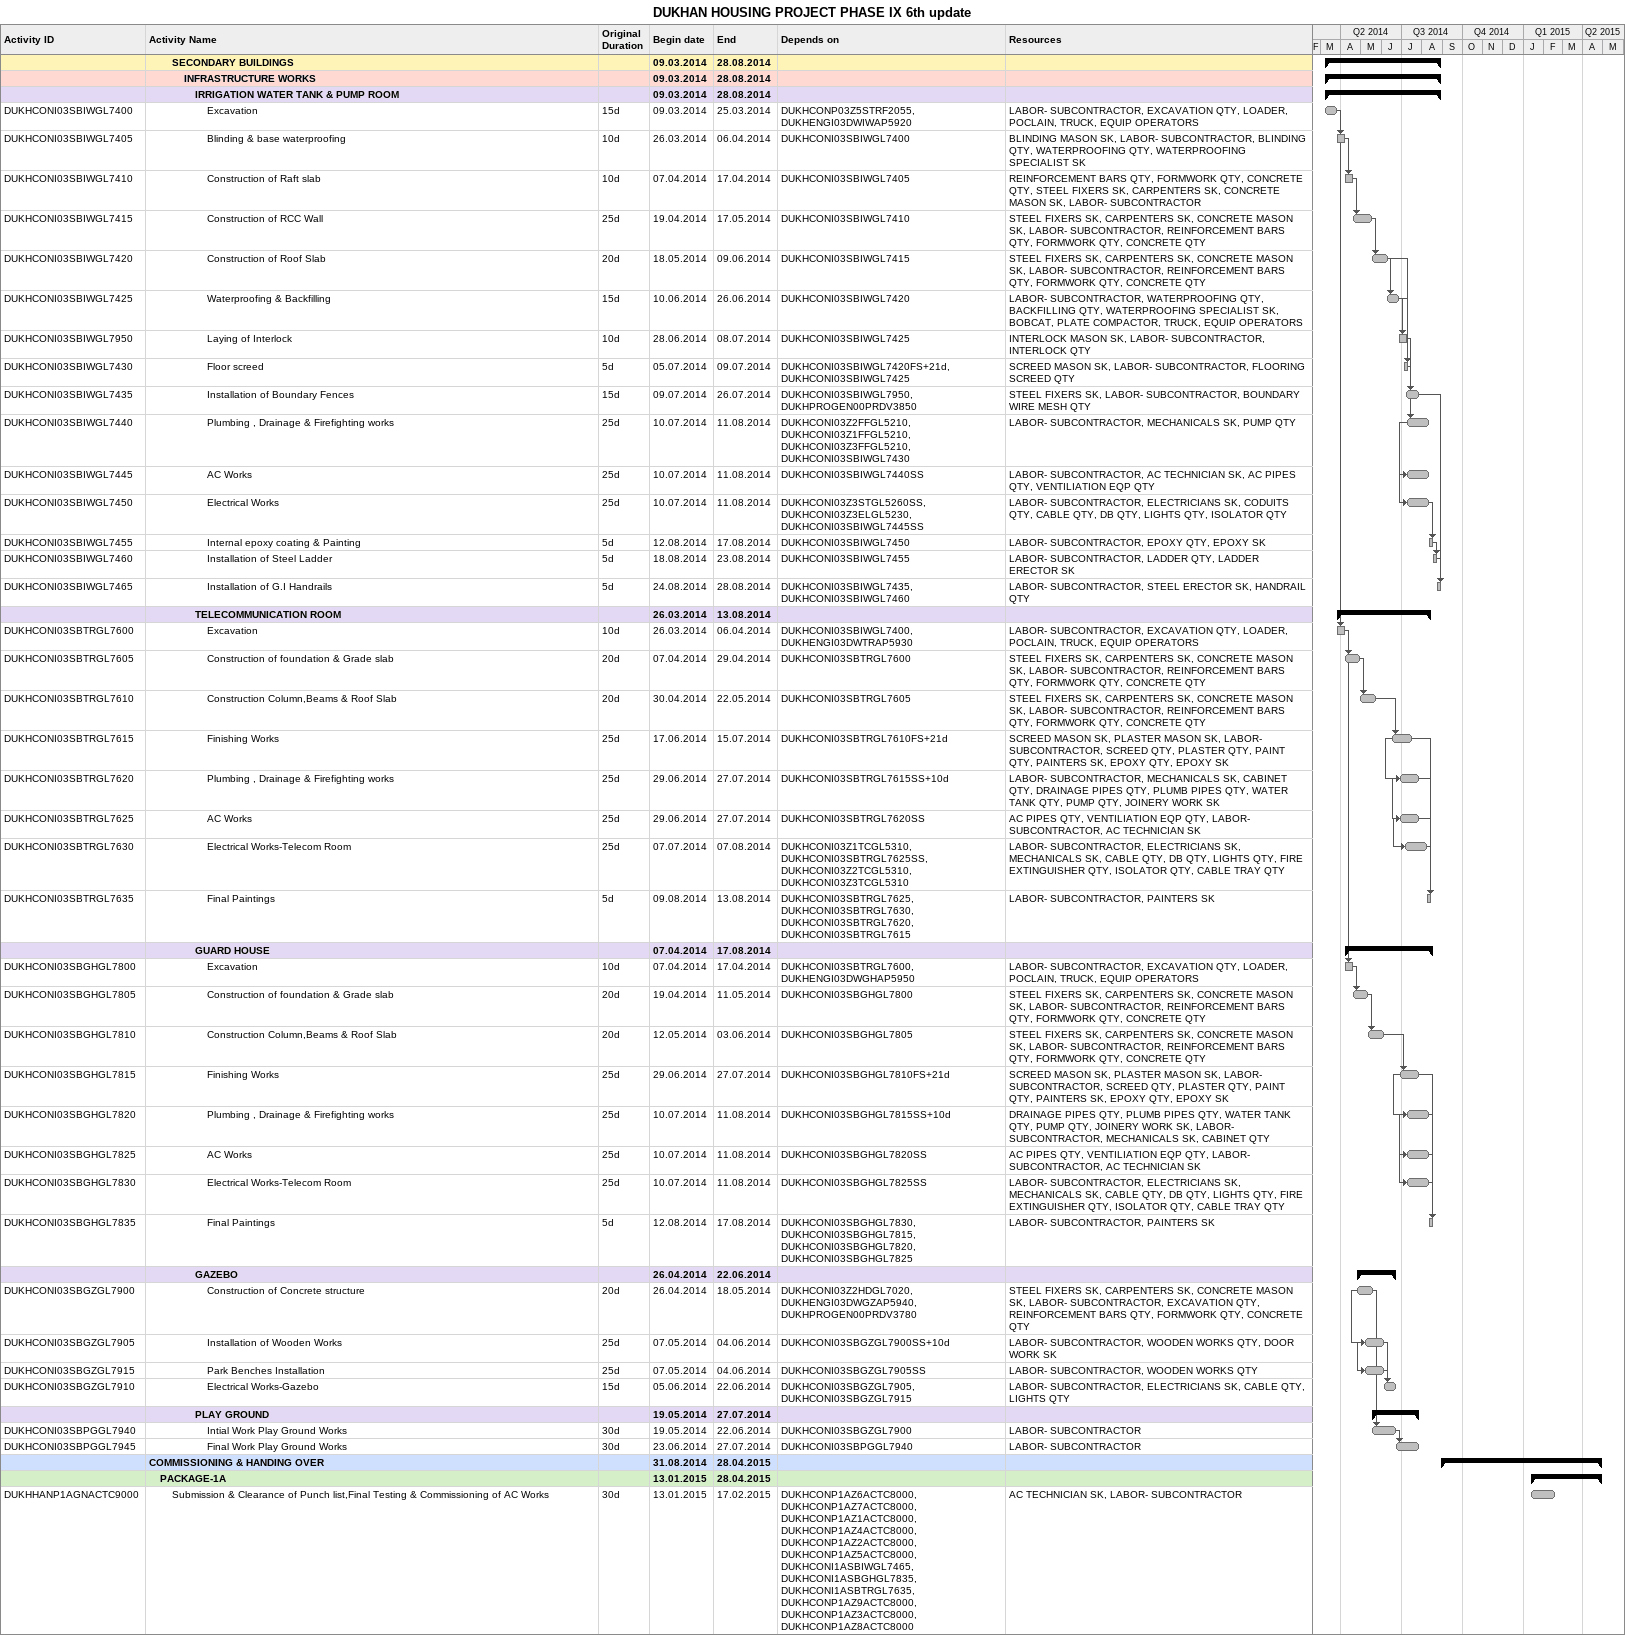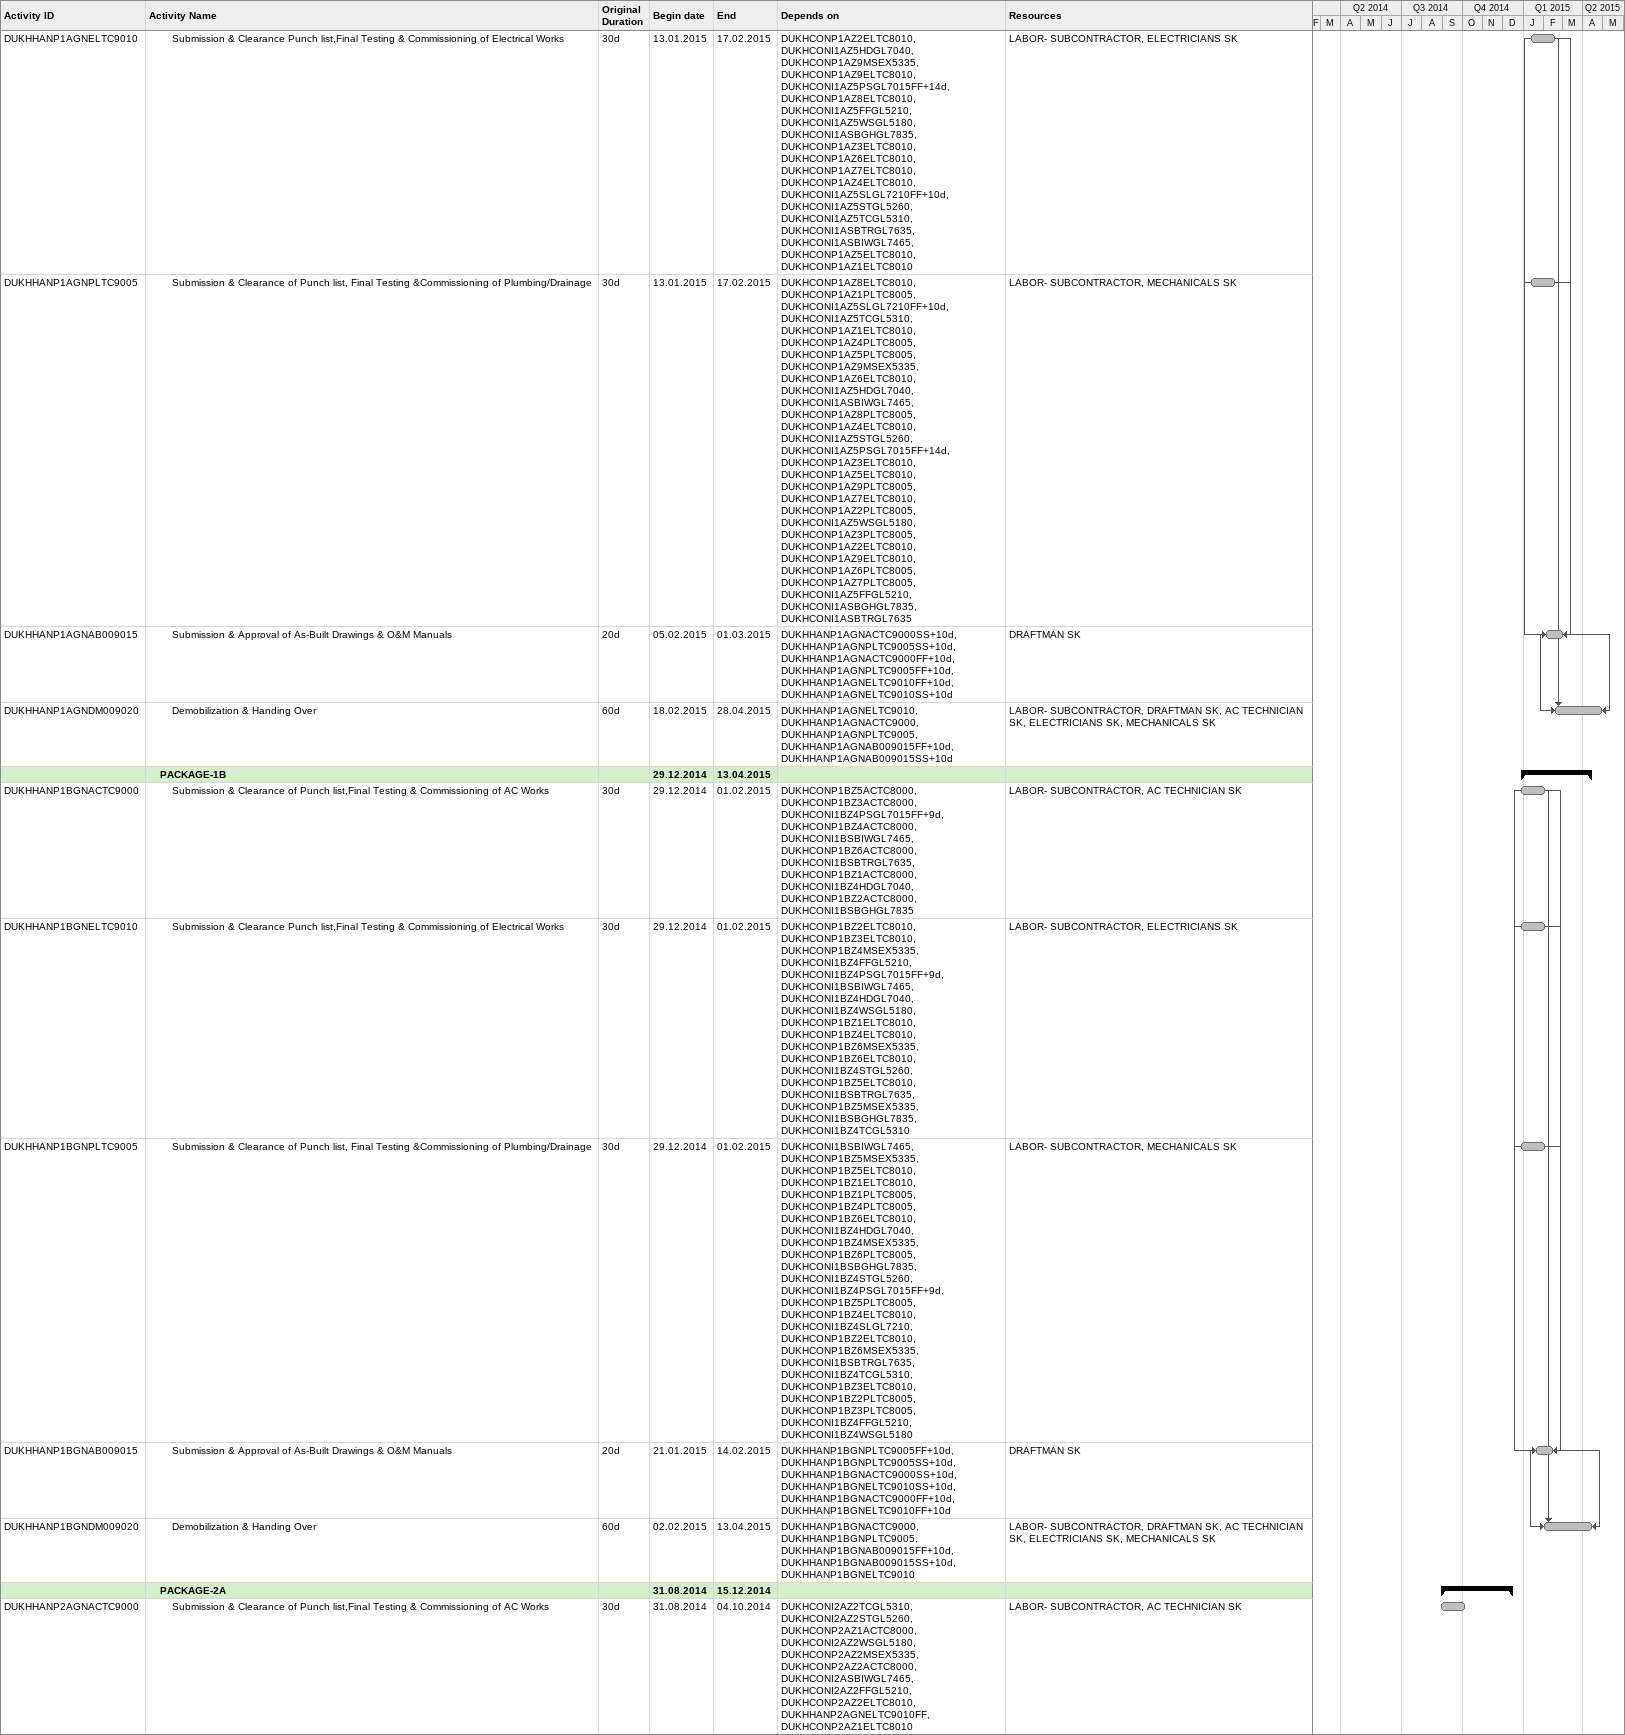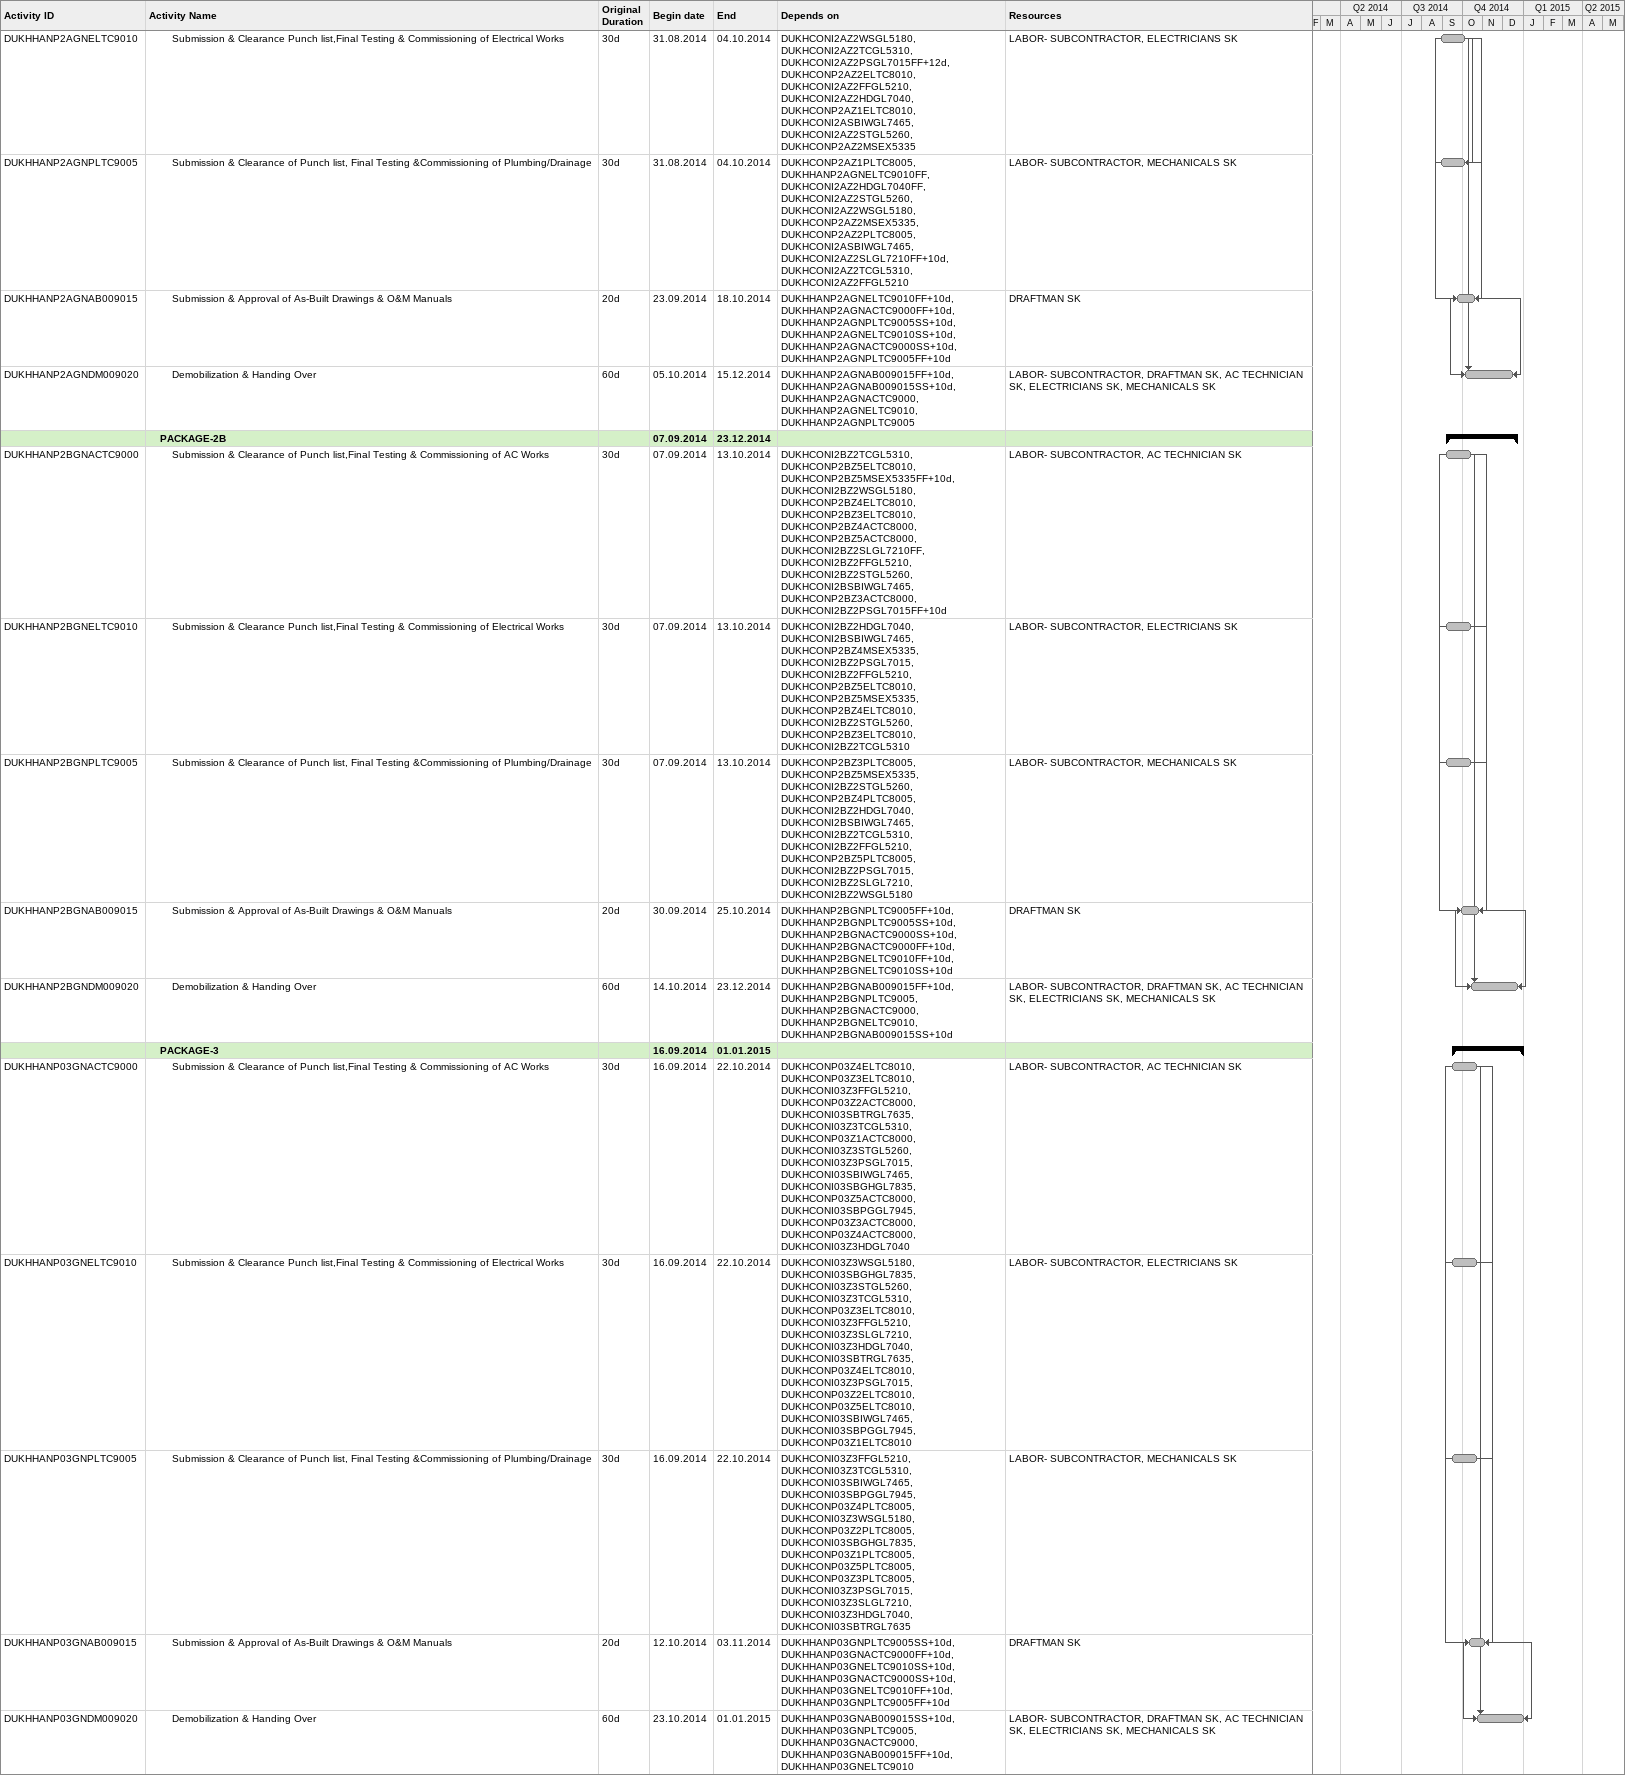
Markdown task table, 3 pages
DUKHAN HOUSING PROJECT PHASE IX 6th update

| ID | Level | Task | Original duration | Start | Finish | Predecessors | Resources |
|---|---|---|---|---|---|---|---|
|  | 3 | **SECONDARY BUILDINGS** |  | 2014-03-09 | 2014-08-28 |  |  |
|  | 4 | **INFRASTRUCTURE WORKS** |  | 2014-03-09 | 2014-08-28 |  |  |
|  | 5 | **IRRIGATION WATER TANK & PUMP ROOM** |  | 2014-03-09 | 2014-08-28 |  |  |
| DUKHCONI03SBIWGL7400 | 6 | Excavation | 15d | 2014-03-09 | 2014-03-25 | DUKHCONP03Z5STRF2055, DUKHENGI03DWIWAP5920 | LABOR- SUBCONTRACTOR, EXCAVATION QTY, LOADER, POCLAIN, TRUCK, EQUIP OPERATORS |
| DUKHCONI03SBIWGL7405 | 6 | Blinding & base waterproofing | 10d | 2014-03-26 | 2014-04-06 | DUKHCONI03SBIWGL7400 | BLINDING MASON SK, LABOR- SUBCONTRACTOR, BLINDING QTY, WATERPROOFING QTY, WATERPROOFING SPECIALIST SK |
| DUKHCONI03SBIWGL7410 | 6 | Construction of Raft slab | 10d | 2014-04-07 | 2014-04-17 | DUKHCONI03SBIWGL7405 | REINFORCEMENT BARS QTY, FORMWORK QTY, CONCRETE QTY, STEEL FIXERS SK, CARPENTERS SK, CONCRETE MASON SK, LABOR- SUBCONTRACTOR |
| DUKHCONI03SBIWGL7415 | 6 | Construction of RCC Wall | 25d | 2014-04-19 | 2014-05-17 | DUKHCONI03SBIWGL7410 | STEEL FIXERS SK, CARPENTERS SK, CONCRETE MASON SK, LABOR- SUBCONTRACTOR, REINFORCEMENT BARS QTY, FORMWORK QTY, CONCRETE QTY |
| DUKHCONI03SBIWGL7420 | 6 | Construction of Roof Slab | 20d | 2014-05-18 | 2014-06-09 | DUKHCONI03SBIWGL7415 | STEEL FIXERS SK, CARPENTERS SK, CONCRETE MASON SK, LABOR- SUBCONTRACTOR, REINFORCEMENT BARS QTY, FORMWORK QTY, CONCRETE QTY |
| DUKHCONI03SBIWGL7425 | 6 | Waterproofing & Backfilling | 15d | 2014-06-10 | 2014-06-26 | DUKHCONI03SBIWGL7420 | LABOR- SUBCONTRACTOR, WATERPROOFING QTY, BACKFILLING QTY, WATERPROOFING SPECIALIST SK, BOBCAT, PLATE COMPACTOR, TRUCK, EQUIP OPERATORS |
| DUKHCONI03SBIWGL7950 | 6 | Laying of Interlock | 10d | 2014-06-28 | 2014-07-08 | DUKHCONI03SBIWGL7425 | INTERLOCK MASON SK, LABOR- SUBCONTRACTOR, INTERLOCK QTY |
| DUKHCONI03SBIWGL7430 | 6 | Floor screed | 5d | 2014-07-05 | 2014-07-09 | DUKHCONI03SBIWGL7420FS+21d, DUKHCONI03SBIWGL7425 | SCREED MASON SK, LABOR- SUBCONTRACTOR, FLOORING SCREED QTY |
| DUKHCONI03SBIWGL7435 | 6 | Installation of Boundary Fences | 15d | 2014-07-09 | 2014-07-26 | DUKHCONI03SBIWGL7950, DUKHPROGEN00PRDV3850 | STEEL FIXERS SK, LABOR- SUBCONTRACTOR, BOUNDARY WIRE MESH QTY |
| DUKHCONI03SBIWGL7440 | 6 | Plumbing , Drainage & Firefighting works | 25d | 2014-07-10 | 2014-08-11 | DUKHCONI03Z2FFGL5210, DUKHCONI03Z1FFGL5210, DUKHCONI03Z3FFGL5210, DUKHCONI03SBIWGL7430 | LABOR- SUBCONTRACTOR, MECHANICALS SK, PUMP QTY |
| DUKHCONI03SBIWGL7445 | 6 | AC Works | 25d | 2014-07-10 | 2014-08-11 | DUKHCONI03SBIWGL7440SS | LABOR- SUBCONTRACTOR, AC TECHNICIAN SK, AC PIPES QTY, VENTILIATION EQP QTY |
| DUKHCONI03SBIWGL7450 | 6 | Electrical Works | 25d | 2014-07-10 | 2014-08-11 | DUKHCONI03Z3STGL5260SS, DUKHCONI03Z3ELGL5230, DUKHCONI03SBIWGL7445SS | LABOR- SUBCONTRACTOR, ELECTRICIANS SK, CODUITS QTY, CABLE QTY, DB QTY, LIGHTS QTY, ISOLATOR QTY |
| DUKHCONI03SBIWGL7455 | 6 | Internal epoxy coating & Painting | 5d | 2014-08-12 | 2014-08-17 | DUKHCONI03SBIWGL7450 | LABOR- SUBCONTRACTOR, EPOXY QTY, EPOXY SK |
| DUKHCONI03SBIWGL7460 | 6 | Installation of Steel Ladder | 5d | 2014-08-18 | 2014-08-23 | DUKHCONI03SBIWGL7455 | LABOR- SUBCONTRACTOR, LADDER QTY, LADDER ERECTOR SK |
| DUKHCONI03SBIWGL7465 | 6 | Installation of G.I Handrails | 5d | 2014-08-24 | 2014-08-28 | DUKHCONI03SBIWGL7435, DUKHCONI03SBIWGL7460 | LABOR- SUBCONTRACTOR, STEEL ERECTOR SK, HANDRAIL QTY |
|  | 5 | **TELECOMMUNICATION ROOM** |  | 2014-03-26 | 2014-08-13 |  |  |
| DUKHCONI03SBTRGL7600 | 6 | Excavation | 10d | 2014-03-26 | 2014-04-06 | DUKHCONI03SBIWGL7400, DUKHENGI03DWTRAP5930 | LABOR- SUBCONTRACTOR, EXCAVATION QTY, LOADER, POCLAIN, TRUCK, EQUIP OPERATORS |
| DUKHCONI03SBTRGL7605 | 6 | Construction of foundation & Grade slab | 20d | 2014-04-07 | 2014-04-29 | DUKHCONI03SBTRGL7600 | STEEL FIXERS SK, CARPENTERS SK, CONCRETE MASON SK, LABOR- SUBCONTRACTOR, REINFORCEMENT BARS QTY, FORMWORK QTY, CONCRETE QTY |
| DUKHCONI03SBTRGL7610 | 6 | Construction Column,Beams & Roof Slab | 20d | 2014-04-30 | 2014-05-22 | DUKHCONI03SBTRGL7605 | STEEL FIXERS SK, CARPENTERS SK, CONCRETE MASON SK, LABOR- SUBCONTRACTOR, REINFORCEMENT BARS QTY, FORMWORK QTY, CONCRETE QTY |
| DUKHCONI03SBTRGL7615 | 6 | Finishing Works | 25d | 2014-06-17 | 2014-07-15 | DUKHCONI03SBTRGL7610FS+21d | SCREED MASON SK, PLASTER MASON SK, LABOR- SUBCONTRACTOR, SCREED QTY, PLASTER QTY, PAINT QTY, PAINTERS SK, EPOXY QTY, EPOXY SK |
| DUKHCONI03SBTRGL7620 | 6 | Plumbing , Drainage & Firefighting works | 25d | 2014-06-29 | 2014-07-27 | DUKHCONI03SBTRGL7615SS+10d | LABOR- SUBCONTRACTOR, MECHANICALS SK, CABINET QTY, DRAINAGE PIPES QTY, PLUMB PIPES QTY, WATER TANK QTY, PUMP QTY, JOINERY WORK SK |
| DUKHCONI03SBTRGL7625 | 6 | AC Works | 25d | 2014-06-29 | 2014-07-27 | DUKHCONI03SBTRGL7620SS | AC PIPES QTY, VENTILIATION EQP QTY, LABOR- SUBCONTRACTOR, AC TECHNICIAN SK |
| DUKHCONI03SBTRGL7630 | 6 | Electrical Works-Telecom Room | 25d | 2014-07-07 | 2014-08-07 | DUKHCONI03Z1TCGL5310, DUKHCONI03SBTRGL7625SS, DUKHCONI03Z2TCGL5310, DUKHCONI03Z3TCGL5310 | LABOR- SUBCONTRACTOR, ELECTRICIANS SK, MECHANICALS SK, CABLE QTY, DB QTY, LIGHTS QTY, FIRE EXTINGUISHER QTY, ISOLATOR QTY, CABLE TRAY QTY |
| DUKHCONI03SBTRGL7635 | 6 | Final Paintings | 5d | 2014-08-09 | 2014-08-13 | DUKHCONI03SBTRGL7625, DUKHCONI03SBTRGL7630, DUKHCONI03SBTRGL7620, DUKHCONI03SBTRGL7615 | LABOR- SUBCONTRACTOR, PAINTERS SK |
|  | 5 | **GUARD HOUSE** |  | 2014-04-07 | 2014-08-17 |  |  |
| DUKHCONI03SBGHGL7800 | 6 | Excavation | 10d | 2014-04-07 | 2014-04-17 | DUKHCONI03SBTRGL7600, DUKHENGI03DWGHAP5950 | LABOR- SUBCONTRACTOR, EXCAVATION QTY, LOADER, POCLAIN, TRUCK, EQUIP OPERATORS |
| DUKHCONI03SBGHGL7805 | 6 | Construction of foundation & Grade slab | 20d | 2014-04-19 | 2014-05-11 | DUKHCONI03SBGHGL7800 | STEEL FIXERS SK, CARPENTERS SK, CONCRETE MASON SK, LABOR- SUBCONTRACTOR, REINFORCEMENT BARS QTY, FORMWORK QTY, CONCRETE QTY |
| DUKHCONI03SBGHGL7810 | 6 | Construction Column,Beams & Roof Slab | 20d | 2014-05-12 | 2014-06-03 | DUKHCONI03SBGHGL7805 | STEEL FIXERS SK, CARPENTERS SK, CONCRETE MASON SK, LABOR- SUBCONTRACTOR, REINFORCEMENT BARS QTY, FORMWORK QTY, CONCRETE QTY |
| DUKHCONI03SBGHGL7815 | 6 | Finishing Works | 25d | 2014-06-29 | 2014-07-27 | DUKHCONI03SBGHGL7810FS+21d | SCREED MASON SK, PLASTER MASON SK, LABOR- SUBCONTRACTOR, SCREED QTY, PLASTER QTY, PAINT QTY, PAINTERS SK, EPOXY QTY, EPOXY SK |
| DUKHCONI03SBGHGL7820 | 6 | Plumbing , Drainage & Firefighting works | 25d | 2014-07-10 | 2014-08-11 | DUKHCONI03SBGHGL7815SS+10d | DRAINAGE PIPES QTY, PLUMB PIPES QTY, WATER TANK QTY, PUMP QTY, JOINERY WORK SK, LABOR- SUBCONTRACTOR, MECHANICALS SK, CABINET QTY |
| DUKHCONI03SBGHGL7825 | 6 | AC Works | 25d | 2014-07-10 | 2014-08-11 | DUKHCONI03SBGHGL7820SS | AC PIPES QTY, VENTILIATION EQP QTY, LABOR- SUBCONTRACTOR, AC TECHNICIAN SK |
| DUKHCONI03SBGHGL7830 | 6 | Electrical Works-Telecom Room | 25d | 2014-07-10 | 2014-08-11 | DUKHCONI03SBGHGL7825SS | LABOR- SUBCONTRACTOR, ELECTRICIANS SK, MECHANICALS SK, CABLE QTY, DB QTY, LIGHTS QTY, FIRE EXTINGUISHER QTY, ISOLATOR QTY, CABLE TRAY QTY |
| DUKHCONI03SBGHGL7835 | 6 | Final Paintings | 5d | 2014-08-12 | 2014-08-17 | DUKHCONI03SBGHGL7830, DUKHCONI03SBGHGL7815, DUKHCONI03SBGHGL7820, DUKHCONI03SBGHGL7825 | LABOR- SUBCONTRACTOR, PAINTERS SK |
|  | 5 | **GAZEBO** |  | 2014-04-26 | 2014-06-22 |  |  |
| DUKHCONI03SBGZGL7900 | 6 | Construction of Concrete structure | 20d | 2014-04-26 | 2014-05-18 | DUKHCONI03Z2HDGL7020, DUKHENGI03DWGZAP5940, DUKHPROGEN00PRDV3780 | STEEL FIXERS SK, CARPENTERS SK, CONCRETE MASON SK, LABOR- SUBCONTRACTOR, EXCAVATION QTY, REINFORCEMENT BARS QTY, FORMWORK QTY, CONCRETE QTY |
| DUKHCONI03SBGZGL7905 | 6 | Installation of Wooden Works | 25d | 2014-05-07 | 2014-06-04 | DUKHCONI03SBGZGL7900SS+10d | LABOR- SUBCONTRACTOR, WOODEN WORKS QTY, DOOR WORK SK |
| DUKHCONI03SBGZGL7915 | 6 | Park Benches Installation | 25d | 2014-05-07 | 2014-06-04 | DUKHCONI03SBGZGL7905SS | LABOR- SUBCONTRACTOR, WOODEN WORKS QTY |
| DUKHCONI03SBGZGL7910 | 6 | Electrical Works-Gazebo | 15d | 2014-06-05 | 2014-06-22 | DUKHCONI03SBGZGL7905, DUKHCONI03SBGZGL7915 | LABOR- SUBCONTRACTOR, ELECTRICIANS SK, CABLE QTY, LIGHTS QTY |
|  | 5 | **PLAY GROUND** |  | 2014-05-19 | 2014-07-27 |  |  |
| DUKHCONI03SBPGGL7940 | 6 | Intial Work Play Ground Works | 30d | 2014-05-19 | 2014-06-22 | DUKHCONI03SBGZGL7900 | LABOR- SUBCONTRACTOR |
| DUKHCONI03SBPGGL7945 | 6 | Final Work Play Ground Works | 30d | 2014-06-23 | 2014-07-27 | DUKHCONI03SBPGGL7940 | LABOR- SUBCONTRACTOR |
|  | 1 | **COMMISSIONING & HANDING OVER** |  | 2014-08-31 | 2015-04-28 |  |  |
|  | 2 | **PACKAGE-1A** |  | 2015-01-13 | 2015-04-28 |  |  |
| DUKHHANP1AGNACTC9000 | 3 | Submission & Clearance of Punch list,Final Testing & Commissioning of AC Works | 30d | 2015-01-13 | 2015-02-17 | DUKHCONP1AZ6ACTC8000, DUKHCONP1AZ7ACTC8000, DUKHCONP1AZ1ACTC8000, DUKHCONP1AZ4ACTC8000, DUKHCONP1AZ2ACTC8000, DUKHCONP1AZ5ACTC8000, DUKHCONI1ASBIWGL7465, DUKHCONI1ASBGHGL7835, DUKHCONI1ASBTRGL7635, DUKHCONP1AZ9ACTC8000, DUKHCONP1AZ3ACTC8000, DUKHCONP1AZ8ACTC8000 | AC TECHNICIAN SK, LABOR- SUBCONTRACTOR |
| DUKHHANP1AGNELTC9010 | 3 | Submission & Clearance Punch list,Final Testing & Commissioning of Electrical Works | 30d | 2015-01-13 | 2015-02-17 | DUKHCONP1AZ2ELTC8010, DUKHCONI1AZ5HDGL7040, DUKHCONP1AZ9MSEX5335, DUKHCONP1AZ9ELTC8010, DUKHCONI1AZ5PSGL7015FF+14d, DUKHCONP1AZ8ELTC8010, DUKHCONI1AZ5FFGL5210, DUKHCONI1AZ5WSGL5180, DUKHCONI1ASBGHGL7835, DUKHCONP1AZ3ELTC8010, DUKHCONP1AZ6ELTC8010, DUKHCONP1AZ7ELTC8010, DUKHCONP1AZ4ELTC8010, DUKHCONI1AZ5SLGL7210FF+10d, DUKHCONI1AZ5STGL5260, DUKHCONI1AZ5TCGL5310, DUKHCONI1ASBTRGL7635, DUKHCONI1ASBIWGL7465, DUKHCONP1AZ5ELTC8010, DUKHCONP1AZ1ELTC8010 | LABOR- SUBCONTRACTOR, ELECTRICIANS SK |
| DUKHHANP1AGNPLTC9005 | 3 | Submission & Clearance of Punch list, Final Testing &Commissioning of Plumbing/Drainage | 30d | 2015-01-13 | 2015-02-17 | DUKHCONP1AZ8ELTC8010, DUKHCONP1AZ1PLTC8005, DUKHCONI1AZ5SLGL7210FF+10d, DUKHCONI1AZ5TCGL5310, DUKHCONP1AZ1ELTC8010, DUKHCONP1AZ4PLTC8005, DUKHCONP1AZ5PLTC8005, DUKHCONP1AZ9MSEX5335, DUKHCONP1AZ6ELTC8010, DUKHCONI1AZ5HDGL7040, DUKHCONI1ASBIWGL7465, DUKHCONP1AZ8PLTC8005, DUKHCONP1AZ4ELTC8010, DUKHCONI1AZ5STGL5260, DUKHCONI1AZ5PSGL7015FF+14d, DUKHCONP1AZ3ELTC8010, DUKHCONP1AZ5ELTC8010, DUKHCONP1AZ9PLTC8005, DUKHCONP1AZ7ELTC8010, DUKHCONP1AZ2PLTC8005, DUKHCONI1AZ5WSGL5180, DUKHCONP1AZ3PLTC8005, DUKHCONP1AZ2ELTC8010, DUKHCONP1AZ9ELTC8010, DUKHCONP1AZ6PLTC8005, DUKHCONP1AZ7PLTC8005, DUKHCONI1AZ5FFGL5210, DUKHCONI1ASBGHGL7835, DUKHCONI1ASBTRGL7635 | LABOR- SUBCONTRACTOR, MECHANICALS SK |
| DUKHHANP1AGNAB009015 | 3 | Submission & Approval of As-Built Drawings & O&M Manuals | 20d | 2015-02-05 | 2015-03-01 | DUKHHANP1AGNACTC9000SS+10d, DUKHHANP1AGNPLTC9005SS+10d, DUKHHANP1AGNACTC9000FF+10d, DUKHHANP1AGNPLTC9005FF+10d, DUKHHANP1AGNELTC9010FF+10d, DUKHHANP1AGNELTC9010SS+10d | DRAFTMAN SK |
| DUKHHANP1AGNDM009020 | 3 | Demobilization & Handing Over | 60d | 2015-02-18 | 2015-04-28 | DUKHHANP1AGNELTC9010, DUKHHANP1AGNACTC9000, DUKHHANP1AGNPLTC9005, DUKHHANP1AGNAB009015FF+10d, DUKHHANP1AGNAB009015SS+10d | LABOR- SUBCONTRACTOR, DRAFTMAN SK, AC TECHNICIAN SK, ELECTRICIANS SK, MECHANICALS SK |
|  | 2 | **PACKAGE-1B** |  | 2014-12-29 | 2015-04-13 |  |  |
| DUKHHANP1BGNACTC9000 | 3 | Submission & Clearance of Punch list,Final Testing & Commissioning of AC Works | 30d | 2014-12-29 | 2015-02-01 | DUKHCONP1BZ5ACTC8000, DUKHCONP1BZ3ACTC8000, DUKHCONI1BZ4PSGL7015FF+9d, DUKHCONP1BZ4ACTC8000, DUKHCONI1BSBIWGL7465, DUKHCONP1BZ6ACTC8000, DUKHCONI1BSBTRGL7635, DUKHCONP1BZ1ACTC8000, DUKHCONI1BZ4HDGL7040, DUKHCONP1BZ2ACTC8000, DUKHCONI1BSBGHGL7835 | LABOR- SUBCONTRACTOR, AC TECHNICIAN SK |
| DUKHHANP1BGNELTC9010 | 3 | Submission & Clearance Punch list,Final Testing & Commissioning of Electrical Works | 30d | 2014-12-29 | 2015-02-01 | DUKHCONP1BZ2ELTC8010, DUKHCONP1BZ3ELTC8010, DUKHCONP1BZ4MSEX5335, DUKHCONI1BZ4FFGL5210, DUKHCONI1BZ4PSGL7015FF+9d, DUKHCONI1BSBIWGL7465, DUKHCONI1BZ4HDGL7040, DUKHCONI1BZ4WSGL5180, DUKHCONP1BZ1ELTC8010, DUKHCONP1BZ4ELTC8010, DUKHCONP1BZ6MSEX5335, DUKHCONP1BZ6ELTC8010, DUKHCONI1BZ4STGL5260, DUKHCONP1BZ5ELTC8010, DUKHCONI1BSBTRGL7635, DUKHCONP1BZ5MSEX5335, DUKHCONI1BSBGHGL7835, DUKHCONI1BZ4TCGL5310 | LABOR- SUBCONTRACTOR, ELECTRICIANS SK |
| DUKHHANP1BGNPLTC9005 | 3 | Submission & Clearance of Punch list, Final Testing &Commissioning of Plumbing/Drainage | 30d | 2014-12-29 | 2015-02-01 | DUKHCONI1BSBIWGL7465, DUKHCONP1BZ5MSEX5335, DUKHCONP1BZ5ELTC8010, DUKHCONP1BZ1ELTC8010, DUKHCONP1BZ1PLTC8005, DUKHCONP1BZ4PLTC8005, DUKHCONP1BZ6ELTC8010, DUKHCONI1BZ4HDGL7040, DUKHCONP1BZ4MSEX5335, DUKHCONP1BZ6PLTC8005, DUKHCONI1BSBGHGL7835, DUKHCONI1BZ4STGL5260, DUKHCONI1BZ4PSGL7015FF+9d, DUKHCONP1BZ5PLTC8005, DUKHCONP1BZ4ELTC8010, DUKHCONI1BZ4SLGL7210, DUKHCONP1BZ2ELTC8010, DUKHCONP1BZ6MSEX5335, DUKHCONI1BSBTRGL7635, DUKHCONI1BZ4TCGL5310, DUKHCONP1BZ3ELTC8010, DUKHCONP1BZ2PLTC8005, DUKHCONP1BZ3PLTC8005, DUKHCONI1BZ4FFGL5210, DUKHCONI1BZ4WSGL5180 | LABOR- SUBCONTRACTOR, MECHANICALS SK |
| DUKHHANP1BGNAB009015 | 3 | Submission & Approval of As-Built Drawings & O&M Manuals | 20d | 2015-01-21 | 2015-02-14 | DUKHHANP1BGNPLTC9005FF+10d, DUKHHANP1BGNPLTC9005SS+10d, DUKHHANP1BGNACTC9000SS+10d, DUKHHANP1BGNELTC9010SS+10d, DUKHHANP1BGNACTC9000FF+10d, DUKHHANP1BGNELTC9010FF+10d | DRAFTMAN SK |
| DUKHHANP1BGNDM009020 | 3 | Demobilization & Handing Over | 60d | 2015-02-02 | 2015-04-13 | DUKHHANP1BGNACTC9000, DUKHHANP1BGNPLTC9005, DUKHHANP1BGNAB009015FF+10d, DUKHHANP1BGNAB009015SS+10d, DUKHHANP1BGNELTC9010 | LABOR- SUBCONTRACTOR, DRAFTMAN SK, AC TECHNICIAN SK, ELECTRICIANS SK, MECHANICALS SK |
|  | 2 | **PACKAGE-2A** |  | 2014-08-31 | 2014-12-15 |  |  |
| DUKHHANP2AGNACTC9000 | 3 | Submission & Clearance of Punch list,Final Testing & Commissioning of AC Works | 30d | 2014-08-31 | 2014-10-04 | DUKHCONI2AZ2TCGL5310, DUKHCONI2AZ2STGL5260, DUKHCONP2AZ1ACTC8000, DUKHCONI2AZ2WSGL5180, DUKHCONP2AZ2MSEX5335, DUKHCONP2AZ2ACTC8000, DUKHCONI2ASBIWGL7465, DUKHCONI2AZ2FFGL5210, DUKHCONP2AZ2ELTC8010, DUKHHANP2AGNELTC9010FF, DUKHCONP2AZ1ELTC8010 | LABOR- SUBCONTRACTOR, AC TECHNICIAN SK |
| DUKHHANP2AGNELTC9010 | 3 | Submission & Clearance Punch list,Final Testing & Commissioning of Electrical Works | 30d | 2014-08-31 | 2014-10-04 | DUKHCONI2AZ2WSGL5180, DUKHCONI2AZ2TCGL5310, DUKHCONI2AZ2PSGL7015FF+12d, DUKHCONP2AZ2ELTC8010, DUKHCONI2AZ2FFGL5210, DUKHCONI2AZ2HDGL7040, DUKHCONP2AZ1ELTC8010, DUKHCONI2ASBIWGL7465, DUKHCONI2AZ2STGL5260, DUKHCONP2AZ2MSEX5335 | LABOR- SUBCONTRACTOR, ELECTRICIANS SK |
| DUKHHANP2AGNPLTC9005 | 3 | Submission & Clearance of Punch list, Final Testing &Commissioning of Plumbing/Drainage | 30d | 2014-08-31 | 2014-10-04 | DUKHCONP2AZ1PLTC8005, DUKHHANP2AGNELTC9010FF, DUKHCONI2AZ2HDGL7040FF, DUKHCONI2AZ2STGL5260, DUKHCONI2AZ2WSGL5180, DUKHCONP2AZ2MSEX5335, DUKHCONP2AZ2PLTC8005, DUKHCONI2ASBIWGL7465, DUKHCONI2AZ2SLGL7210FF+10d, DUKHCONI2AZ2TCGL5310, DUKHCONI2AZ2FFGL5210 | LABOR- SUBCONTRACTOR, MECHANICALS SK |
| DUKHHANP2AGNAB009015 | 3 | Submission & Approval of As-Built Drawings & O&M Manuals | 20d | 2014-09-23 | 2014-10-18 | DUKHHANP2AGNELTC9010FF+10d, DUKHHANP2AGNACTC9000FF+10d, DUKHHANP2AGNPLTC9005SS+10d, DUKHHANP2AGNELTC9010SS+10d, DUKHHANP2AGNACTC9000SS+10d, DUKHHANP2AGNPLTC9005FF+10d | DRAFTMAN SK |
| DUKHHANP2AGNDM009020 | 3 | Demobilization & Handing Over | 60d | 2014-10-05 | 2014-12-15 | DUKHHANP2AGNAB009015FF+10d, DUKHHANP2AGNAB009015SS+10d, DUKHHANP2AGNACTC9000, DUKHHANP2AGNELTC9010, DUKHHANP2AGNPLTC9005 | LABOR- SUBCONTRACTOR, DRAFTMAN SK, AC TECHNICIAN SK, ELECTRICIANS SK, MECHANICALS SK |
|  | 2 | **PACKAGE-2B** |  | 2014-09-07 | 2014-12-23 |  |  |
| DUKHHANP2BGNACTC9000 | 3 | Submission & Clearance of Punch list,Final Testing & Commissioning of AC Works | 30d | 2014-09-07 | 2014-10-13 | DUKHCONI2BZ2TCGL5310, DUKHCONP2BZ5ELTC8010, DUKHCONP2BZ5MSEX5335FF+10d, DUKHCONI2BZ2WSGL5180, DUKHCONP2BZ4ELTC8010, DUKHCONP2BZ3ELTC8010, DUKHCONP2BZ4ACTC8000, DUKHCONP2BZ5ACTC8000, DUKHCONI2BZ2SLGL7210FF, DUKHCONI2BZ2FFGL5210, DUKHCONI2BZ2STGL5260, DUKHCONI2BSBIWGL7465, DUKHCONP2BZ3ACTC8000, DUKHCONI2BZ2PSGL7015FF+10d | LABOR- SUBCONTRACTOR, AC TECHNICIAN SK |
| DUKHHANP2BGNELTC9010 | 3 | Submission & Clearance Punch list,Final Testing & Commissioning of Electrical Works | 30d | 2014-09-07 | 2014-10-13 | DUKHCONI2BZ2HDGL7040, DUKHCONI2BSBIWGL7465, DUKHCONP2BZ4MSEX5335, DUKHCONI2BZ2PSGL7015, DUKHCONI2BZ2FFGL5210, DUKHCONP2BZ5ELTC8010, DUKHCONP2BZ5MSEX5335, DUKHCONP2BZ4ELTC8010, DUKHCONI2BZ2STGL5260, DUKHCONP2BZ3ELTC8010, DUKHCONI2BZ2TCGL5310 | LABOR- SUBCONTRACTOR, ELECTRICIANS SK |
| DUKHHANP2BGNPLTC9005 | 3 | Submission & Clearance of Punch list, Final Testing &Commissioning of Plumbing/Drainage | 30d | 2014-09-07 | 2014-10-13 | DUKHCONP2BZ3PLTC8005, DUKHCONP2BZ5MSEX5335, DUKHCONI2BZ2STGL5260, DUKHCONP2BZ4PLTC8005, DUKHCONI2BZ2HDGL7040, DUKHCONI2BSBIWGL7465, DUKHCONI2BZ2TCGL5310, DUKHCONI2BZ2FFGL5210, DUKHCONP2BZ5PLTC8005, DUKHCONI2BZ2PSGL7015, DUKHCONI2BZ2SLGL7210, DUKHCONI2BZ2WSGL5180 | LABOR- SUBCONTRACTOR, MECHANICALS SK |
| DUKHHANP2BGNAB009015 | 3 | Submission & Approval of As-Built Drawings & O&M Manuals | 20d | 2014-09-30 | 2014-10-25 | DUKHHANP2BGNPLTC9005FF+10d, DUKHHANP2BGNPLTC9005SS+10d, DUKHHANP2BGNACTC9000SS+10d, DUKHHANP2BGNACTC9000FF+10d, DUKHHANP2BGNELTC9010FF+10d, DUKHHANP2BGNELTC9010SS+10d | DRAFTMAN SK |
| DUKHHANP2BGNDM009020 | 3 | Demobilization & Handing Over | 60d | 2014-10-14 | 2014-12-23 | DUKHHANP2BGNAB009015FF+10d, DUKHHANP2BGNPLTC9005, DUKHHANP2BGNACTC9000, DUKHHANP2BGNELTC9010, DUKHHANP2BGNAB009015SS+10d | LABOR- SUBCONTRACTOR, DRAFTMAN SK, AC TECHNICIAN SK, ELECTRICIANS SK, MECHANICALS SK |
|  | 2 | **PACKAGE-3** |  | 2014-09-16 | 2015-01-01 |  |  |
| DUKHHANP03GNACTC9000 | 3 | Submission & Clearance of Punch list,Final Testing & Commissioning of AC Works | 30d | 2014-09-16 | 2014-10-22 | DUKHCONP03Z4ELTC8010, DUKHCONP03Z3ELTC8010, DUKHCONI03Z3FFGL5210, DUKHCONP03Z2ACTC8000, DUKHCONI03SBTRGL7635, DUKHCONI03Z3TCGL5310, DUKHCONP03Z1ACTC8000, DUKHCONI03Z3STGL5260, DUKHCONI03Z3PSGL7015, DUKHCONI03SBIWGL7465, DUKHCONI03SBGHGL7835, DUKHCONP03Z5ACTC8000, DUKHCONI03SBPGGL7945, DUKHCONP03Z3ACTC8000, DUKHCONP03Z4ACTC8000, DUKHCONI03Z3HDGL7040 | LABOR- SUBCONTRACTOR, AC TECHNICIAN SK |
| DUKHHANP03GNELTC9010 | 3 | Submission & Clearance Punch list,Final Testing & Commissioning of Electrical Works | 30d | 2014-09-16 | 2014-10-22 | DUKHCONI03Z3WSGL5180, DUKHCONI03SBGHGL7835, DUKHCONI03Z3STGL5260, DUKHCONI03Z3TCGL5310, DUKHCONP03Z3ELTC8010, DUKHCONI03Z3FFGL5210, DUKHCONI03Z3SLGL7210, DUKHCONI03Z3HDGL7040, DUKHCONI03SBTRGL7635, DUKHCONP03Z4ELTC8010, DUKHCONI03Z3PSGL7015, DUKHCONP03Z2ELTC8010, DUKHCONP03Z5ELTC8010, DUKHCONI03SBIWGL7465, DUKHCONI03SBPGGL7945, DUKHCONP03Z1ELTC8010 | LABOR- SUBCONTRACTOR, ELECTRICIANS SK |
| DUKHHANP03GNPLTC9005 | 3 | Submission & Clearance of Punch list, Final Testing &Commissioning of Plumbing/Drainage | 30d | 2014-09-16 | 2014-10-22 | DUKHCONI03Z3FFGL5210, DUKHCONI03Z3TCGL5310, DUKHCONI03SBIWGL7465, DUKHCONI03SBPGGL7945, DUKHCONP03Z4PLTC8005, DUKHCONI03Z3WSGL5180, DUKHCONP03Z2PLTC8005, DUKHCONI03SBGHGL7835, DUKHCONP03Z1PLTC8005, DUKHCONP03Z5PLTC8005, DUKHCONP03Z3PLTC8005, DUKHCONI03Z3PSGL7015, DUKHCONI03Z3SLGL7210, DUKHCONI03Z3HDGL7040, DUKHCONI03SBTRGL7635 | LABOR- SUBCONTRACTOR, MECHANICALS SK |
| DUKHHANP03GNAB009015 | 3 | Submission & Approval of As-Built Drawings & O&M Manuals | 20d | 2014-10-12 | 2014-11-03 | DUKHHANP03GNPLTC9005SS+10d, DUKHHANP03GNACTC9000FF+10d, DUKHHANP03GNELTC9010SS+10d, DUKHHANP03GNACTC9000SS+10d, DUKHHANP03GNELTC9010FF+10d, DUKHHANP03GNPLTC9005FF+10d | DRAFTMAN SK |
| DUKHHANP03GNDM009020 | 3 | Demobilization & Handing Over | 60d | 2014-10-23 | 2015-01-01 | DUKHHANP03GNAB009015SS+10d, DUKHHANP03GNPLTC9005, DUKHHANP03GNACTC9000, DUKHHANP03GNAB009015FF+10d, DUKHHANP03GNELTC9010 | LABOR- SUBCONTRACTOR, DRAFTMAN SK, AC TECHNICIAN SK, ELECTRICIANS SK, MECHANICALS SK |
